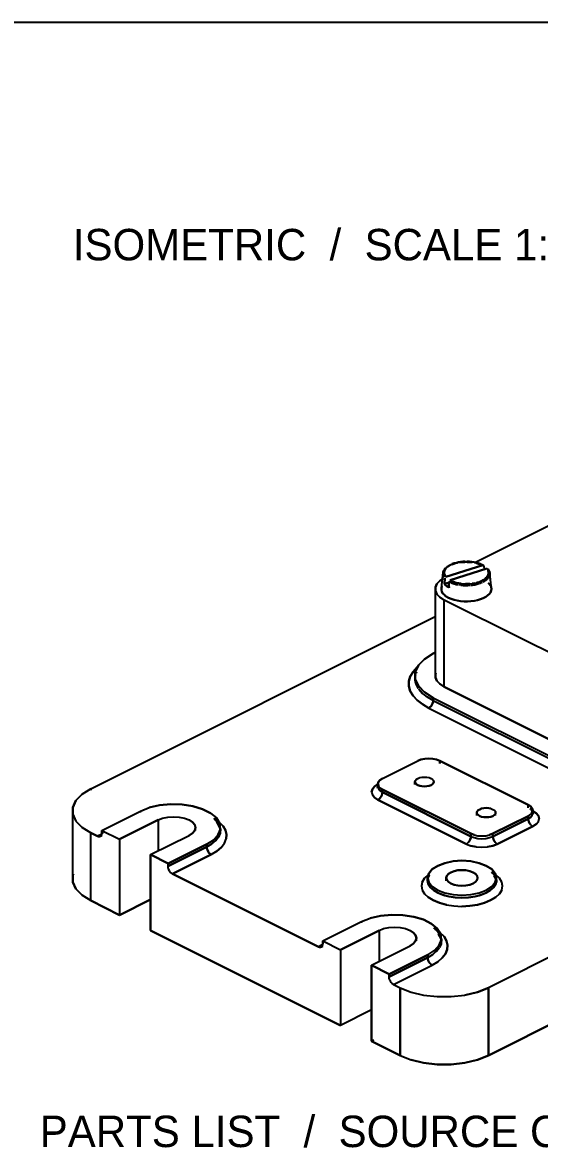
# Model space of a CAD drawing. Header units: millimetres. Extents: x 8 to 862, y 8 to 289.
# Drawn here: x 285.7 to 340.8, y 169.3 to 289.2 of the extents above; entities that cross this region are included whole.
import ezdxf

# ---------------------------------------------------------------- set-up
doc = ezdxf.new("R2010")
doc.units = ezdxf.units.MM
for name, color, linetype in [('BORDER', 7, 'Continuous'), ('NOTES', 7, 'Continuous'), ('OUTLINE', 7, 'Continuous')]:
    doc.layers.add(name, color=color, linetype=linetype)

msp = doc.modelspace()

# ---------------------------------------------------------------- linework, layer by layer
at = {"layer": 'BORDER'}
msp.add_line((412.24, 289.24), (7.76, 289.24), dxfattribs=at)
at = {"layer": 'OUTLINE'}
for p, q in [((333.93, 231.65), (345.56, 237.47)), ((331.47, 231.45), (331.67, 231.52)), ((331.71, 231.58), (331.51, 231.51)), ((331.75, 231.57), (331.55, 231.5)), ((331.55, 231.5), (331.75, 231.57)), ((331.67, 231.52), (331.75, 231.54)), ((331.75, 231.54), (331.67, 231.52)), ((331.93, 231.64), (331.71, 231.58)), ((331.96, 231.63), (331.75, 231.57)), ((331.75, 231.57), (331.96, 231.63)), ((331.75, 231.54), (331.9, 231.58)), ((331.9, 231.58), (331.75, 231.54)), ((331.9, 231.58), (332.06, 231.62)), ((332.06, 231.62), (331.9, 231.58)), ((331.93, 231.64), (332.15, 231.69)), ((332.18, 231.68), (331.96, 231.63)), ((332.39, 231.73), (332.15, 231.69)), ((332.4, 231.71), (332.18, 231.68)), ((332.18, 231.68), (332.4, 231.71)), ((332.63, 231.76), (332.39, 231.73)), ((332.39, 231.68), (332.62, 231.7)), ((332.62, 231.7), (332.39, 231.68)), ((332.64, 231.74), (332.4, 231.71)), ((332.4, 231.71), (332.64, 231.74)), ((332.62, 231.7), (332.74, 231.71)), ((332.74, 231.71), (332.62, 231.7)), ((332.87, 231.77), (332.63, 231.76)), ((332.88, 231.75), (332.64, 231.74)), ((332.64, 231.74), (332.88, 231.75)), ((332.87, 231.71), (332.74, 231.71)), ((332.74, 231.71), (332.87, 231.71)), ((332.87, 231.77), (333.12, 231.77)), ((333.09, 231.71), (332.87, 231.71)), ((332.88, 231.75), (333.12, 231.75)), ((333.12, 231.75), (332.88, 231.75)), ((333.37, 231.76), (333.12, 231.77)), ((333.36, 231.74), (333.12, 231.75)), ((333.12, 231.75), (333.36, 231.74)), ((333.12, 231.71), (333.38, 231.7)), ((333.59, 231.72), (333.36, 231.74)), ((333.36, 231.74), (333.59, 231.72)), ((333.61, 231.74), (333.37, 231.76)), ((333.43, 231.7), (333.63, 231.68)), ((333.63, 231.68), (333.43, 231.7)), ((333.82, 231.68), (333.59, 231.72)), ((333.61, 231.74), (333.85, 231.7)), ((334.04, 231.64), (333.82, 231.68)), ((333.85, 231.7), (334.07, 231.65)), ((334.1, 231.59), (333.87, 231.64)), ((334.26, 231.58), (334.04, 231.64)), ((334.04, 231.64), (334.26, 231.58)), ((334.29, 231.59), (334.07, 231.65)), ((334.1, 231.59), (334.33, 231.53)), ((334.45, 231.51), (334.26, 231.58)), ((334.26, 231.58), (334.45, 231.51)), ((334.49, 231.52), (334.29, 231.59)), ((334.33, 231.53), (334.4, 231.51)), ((334.4, 231.51), (334.33, 231.53)), ((334.45, 231.51), (334.64, 231.44)), ((334.64, 231.44), (334.45, 231.51)), ((334.51, 231.52), (334.7, 231.44)), ((330.36, 228.92), (330.53, 230.58)), ((330.53, 230.54), (330.52, 230.45)), ((330.52, 230.45), (330.53, 230.37)), ((330.56, 230.7), (330.53, 230.58)), ((330.53, 230.58), (330.56, 230.7)), ((330.58, 230.2), (330.53, 230.32)), ((330.57, 230.73), (330.54, 230.6)), ((330.63, 230.85), (330.57, 230.73)), ((330.57, 230.71), (330.63, 230.82)), ((330.63, 230.82), (330.57, 230.71)), ((330.73, 230.99), (330.65, 230.88)), ((330.66, 230.68), (330.65, 230.56)), ((330.65, 230.56), (330.67, 230.43)), ((330.67, 230.43), (330.65, 230.56)), ((330.71, 230.94), (330.66, 230.88)), ((330.66, 230.88), (330.71, 230.94)), ((330.69, 230.79), (330.66, 230.68)), ((330.66, 230.68), (330.69, 230.79)), ((330.67, 230.43), (330.71, 230.32)), ((330.71, 230.32), (330.67, 230.43)), ((330.75, 230.91), (330.69, 230.79)), ((330.69, 230.79), (330.75, 230.91)), ((330.8, 231.04), (330.71, 230.94)), ((330.71, 230.32), (330.77, 230.2)), ((330.73, 230.99), (330.84, 231.11)), ((330.83, 231.02), (330.75, 230.91)), ((330.75, 230.91), (330.83, 231.02)), ((330.82, 231.06), (330.95, 231.17)), ((330.83, 230.12), (334.76, 231.37)), ((334.76, 231.37), (330.83, 230.12)), ((330.94, 231.13), (330.83, 231.02)), ((330.99, 231.23), (330.86, 231.12)), ((331.06, 231.23), (330.94, 231.13)), ((330.94, 231.13), (331.06, 231.23)), ((330.98, 231.19), (331.1, 231.27)), ((331.1, 231.27), (330.98, 231.19)), ((331.14, 231.33), (330.99, 231.23)), ((331.21, 231.33), (331.06, 231.23)), ((331.06, 231.23), (331.21, 231.33)), ((331.14, 231.33), (331.31, 231.42)), ((331.37, 231.42), (331.21, 231.33)), ((331.46, 231.44), (331.28, 231.36)), ((335.21, 231.02), (331.28, 229.77)), ((331.28, 229.77), (335.21, 231.02)), ((331.31, 231.42), (331.5, 231.5)), ((331.55, 231.5), (331.37, 231.42)), ((334.4, 231.51), (334.54, 231.46)), ((334.54, 231.46), (334.4, 231.51)), ((334.54, 231.46), (334.68, 231.4)), ((334.68, 231.4), (334.54, 231.46)), ((334.64, 231.44), (334.76, 231.37)), ((334.7, 231.44), (334.83, 231.37)), ((334.73, 231.38), (334.88, 231.3)), ((334.88, 231.3), (334.73, 231.38)), ((334.88, 231.3), (334.91, 230.87)), ((335.27, 230.94), (335.21, 231.02)), ((335.21, 231.02), (335.27, 230.94)), ((335.27, 230.94), (335.34, 230.82)), ((335.29, 230.23), (335.35, 230.34)), ((335.31, 230.99), (335.38, 230.9)), ((335.4, 230.85), (335.33, 230.95)), ((335.38, 230.38), (335.33, 230.95)), ((335.33, 230.95), (335.4, 230.85)), ((335.34, 230.82), (335.38, 230.7)), ((335.38, 230.7), (335.34, 230.82)), ((335.35, 230.34), (335.38, 230.46)), ((335.38, 230.46), (335.35, 230.34)), ((335.38, 230.7), (335.39, 230.58)), ((335.39, 230.58), (335.38, 230.46)), ((335.38, 230.46), (335.39, 230.58)), ((335.46, 230.76), (335.39, 230.88)), ((335.47, 230.73), (335.42, 230.82)), ((335.42, 230.82), (335.47, 230.73)), ((335.46, 230.76), (335.5, 230.63)), ((335.49, 230.65), (335.47, 230.73)), ((335.47, 230.73), (335.49, 230.65)), ((335.51, 230.61), (335.52, 230.48)), ((335.52, 230.48), (335.51, 230.61)), ((335.51, 230.35), (335.52, 230.48)), ((335.52, 230.48), (335.51, 230.35)), ((335.69, 228.85), (335.52, 230.48)), ((329.87, 229.39), (329.71, 229.02)), ((329.71, 229.02), (329.87, 229.39)), ((330.2, 229.72), (329.87, 229.39)), ((329.87, 229.39), (330.2, 229.72)), ((330.55, 229.94), (330.2, 229.72)), ((330.2, 229.72), (330.55, 229.94)), ((330.41, 229.1), (330.46, 229.19)), ((330.58, 230.19), (330.64, 230.08)), ((330.67, 229.37), (330.72, 229.98)), ((330.72, 229.98), (330.67, 229.37)), ((330.67, 229.37), (331.09, 229.51)), ((331.09, 229.51), (330.67, 229.37)), ((330.77, 229.27), (330.67, 229.37)), ((330.67, 229.37), (330.77, 229.27)), ((330.77, 230.2), (330.83, 230.12)), ((330.83, 230.12), (330.77, 230.2)), ((330.77, 229.27), (330.96, 229.11)), ((330.96, 229.11), (330.77, 229.27)), ((330.96, 229.11), (331.11, 229.02)), ((331.11, 229.02), (330.96, 229.11)), ((331.17, 229.62), (331.11, 229.02)), ((331.11, 229.02), (331.17, 229.62)), ((331.24, 229.59), (331.17, 229.62)), ((331.24, 229.59), (331.31, 229.55)), ((331.31, 229.55), (331.24, 229.59)), ((331.28, 229.77), (331.4, 229.7)), ((331.4, 229.7), (331.28, 229.77)), ((331.31, 229.55), (331.5, 229.47)), ((331.5, 229.47), (331.31, 229.55)), ((331.4, 229.7), (331.59, 229.63)), ((331.72, 229.4), (331.51, 229.47)), ((331.51, 229.47), (331.72, 229.4)), ((331.59, 229.63), (331.79, 229.56)), ((331.79, 229.56), (331.59, 229.63)), ((331.72, 229.4), (331.79, 229.38)), ((331.79, 229.56), (332, 229.5)), ((331.79, 229.38), (331.94, 229.33)), ((331.94, 229.33), (331.79, 229.38)), ((331.94, 229.33), (332.11, 229.3)), ((332.11, 229.3), (331.94, 229.33)), ((332, 229.5), (332.22, 229.45)), ((332.22, 229.45), (332, 229.5)), ((332.42, 229.25), (332.17, 229.29)), ((332.22, 229.45), (332.45, 229.42)), ((332.45, 229.42), (332.22, 229.45)), ((332.44, 229.25), (332.67, 229.22)), ((332.45, 229.42), (332.68, 229.4)), ((332.67, 229.22), (332.78, 229.22)), ((332.68, 229.4), (332.92, 229.39)), ((332.78, 229.22), (332.92, 229.21)), ((332.92, 229.21), (332.78, 229.22)), ((332.92, 229.39), (333.16, 229.39)), ((333.16, 229.39), (332.92, 229.39)), ((332.92, 229.21), (333.13, 229.21)), ((333.13, 229.21), (332.92, 229.21)), ((333.16, 229.39), (333.4, 229.4)), ((333.4, 229.4), (333.16, 229.39)), ((333.42, 229.23), (333.17, 229.21)), ((333.17, 229.21), (333.42, 229.23)), ((333.4, 229.4), (333.64, 229.43)), ((333.48, 229.24), (333.67, 229.26)), ((333.64, 229.43), (333.87, 229.46)), ((333.87, 229.46), (333.64, 229.43)), ((333.81, 229.28), (333.67, 229.26)), ((333.67, 229.26), (333.81, 229.28)), ((333.81, 229.28), (333.91, 229.29)), ((333.91, 229.29), (333.81, 229.28)), ((333.87, 229.46), (334.09, 229.51)), ((333.91, 229.29), (334.14, 229.34)), ((334.14, 229.34), (333.91, 229.29)), ((334.09, 229.51), (334.3, 229.57)), ((334.3, 229.57), (334.09, 229.51)), ((334.37, 229.41), (334.15, 229.35)), ((334.15, 229.35), (334.37, 229.41)), ((334.3, 229.57), (334.49, 229.64)), ((334.44, 229.43), (334.57, 229.48)), ((334.57, 229.48), (334.44, 229.43)), ((334.49, 229.64), (334.67, 229.72)), ((334.67, 229.72), (334.49, 229.64)), ((334.57, 229.48), (334.71, 229.54)), ((334.71, 229.54), (334.57, 229.48)), ((334.67, 229.72), (334.84, 229.81)), ((334.84, 229.81), (334.67, 229.72)), ((334.94, 229.66), (334.76, 229.57)), ((334.84, 229.81), (334.98, 229.9)), ((334.95, 229.67), (335.09, 229.76)), ((335.11, 230.01), (334.98, 229.9)), ((334.98, 229.9), (335.11, 230.01)), ((335.09, 229.76), (335.15, 229.81)), ((335.21, 230.11), (335.11, 230.01)), ((335.15, 229.81), (335.22, 229.87)), ((335.22, 229.87), (335.15, 229.81)), ((335.21, 230.11), (335.29, 230.23)), ((335.29, 230.23), (335.21, 230.11)), ((335.22, 229.87), (335.31, 229.97)), ((335.31, 229.97), (335.22, 229.87)), ((335.42, 230.1), (335.33, 229.98)), ((335.33, 229.98), (335.42, 230.1)), ((335.45, 229.39), (335.36, 229.47)), ((335.36, 229.47), (335.45, 229.39)), ((335.43, 230.13), (335.48, 230.23)), ((335.58, 229.22), (335.45, 229.39)), ((335.45, 229.39), (335.58, 229.22)), ((335.48, 230.23), (335.5, 230.3)), ((335.58, 229.22), (335.66, 229.03)), ((329.71, 229.02), (329.71, 228.65)), ((329.71, 219.79), (329.71, 229.02)), ((329.71, 228.65), (329.87, 228.29)), ((329.87, 228.29), (329.71, 228.65)), ((329.87, 228.29), (330.2, 227.95)), ((330.2, 227.95), (329.87, 228.29)), ((330.2, 227.95), (330.66, 227.66)), ((330.66, 227.66), (330.2, 227.95)), ((330.41, 229.1), (330.36, 228.92)), ((330.36, 228.92), (330.41, 229.1)), ((330.36, 228.92), (330.36, 228.73)), ((330.36, 228.73), (330.36, 228.92)), ((330.42, 228.55), (330.36, 228.73)), ((330.36, 228.73), (330.42, 228.55)), ((330.42, 228.55), (330.52, 228.37)), ((330.52, 228.37), (330.42, 228.55)), ((330.52, 228.37), (330.68, 228.2)), ((330.68, 228.2), (330.52, 228.37)), ((330.68, 228.2), (330.77, 228.12)), ((330.77, 228.12), (330.68, 228.2)), ((330.77, 228.12), (330.88, 228.04)), ((330.88, 228.04), (330.77, 228.12)), ((330.88, 228.04), (331.12, 227.9)), ((331.12, 227.9), (330.88, 228.04)), ((331.26, 229.07), (331.11, 229.02)), ((331.11, 229.02), (331.26, 229.07)), ((335.08, 227.99), (334.82, 227.85)), ((334.82, 227.85), (335.08, 227.99)), ((335.08, 227.99), (335.29, 228.14)), ((335.29, 228.14), (335.08, 227.99)), ((335.47, 228.31), (335.29, 228.14)), ((335.29, 228.14), (335.47, 228.31)), ((335.47, 228.31), (335.59, 228.48)), ((335.59, 228.48), (335.47, 228.31)), ((335.59, 228.48), (335.66, 228.66)), ((335.66, 228.66), (335.59, 228.48)), ((335.69, 228.85), (335.66, 229.03)), ((335.66, 229.03), (335.69, 228.85)), ((335.69, 228.85), (335.66, 228.66)), ((335.66, 228.66), (335.69, 228.85)), ((330.66, 218.42), (330.66, 227.66)), ((332.02, 226.98), (330.66, 227.66)), ((331.4, 227.78), (331.12, 227.9)), ((331.12, 227.9), (331.4, 227.78)), ((331.4, 227.78), (331.71, 227.68)), ((331.71, 227.68), (331.4, 227.78)), ((332.04, 227.6), (331.71, 227.68)), ((331.71, 227.68), (332.04, 227.6)), ((355.41, 215.28), (332.02, 226.98)), ((332.4, 227.54), (332.04, 227.6)), ((332.04, 227.6), (332.4, 227.54)), ((332.4, 227.54), (332.77, 227.51)), ((332.77, 227.51), (332.4, 227.54)), ((333.14, 227.51), (332.77, 227.51)), ((332.77, 227.51), (333.14, 227.51)), ((333.14, 227.51), (333.51, 227.53)), ((333.51, 227.53), (333.14, 227.51)), ((333.51, 227.53), (333.87, 227.57)), ((333.87, 227.57), (333.51, 227.53)), ((334.21, 227.64), (333.87, 227.57)), ((333.87, 227.57), (334.21, 227.64)), ((334.21, 227.64), (334.53, 227.74)), ((334.53, 227.74), (334.21, 227.64)), ((334.82, 227.85), (334.53, 227.74)), ((334.53, 227.74), (334.82, 227.85)), ((292.95, 207.54), (329.68, 225.9)), ((329.49, 221.96), (328.55, 221.37)), ((328.55, 221.37), (329.49, 221.96)), ((329.76, 222.09), (329.49, 221.96)), ((329.49, 221.96), (329.76, 222.09)), ((328.55, 221.37), (327.91, 220.7)), ((327.91, 220.7), (328.55, 221.37)), ((327.03, 219.51), (327.33, 220.01)), ((327.33, 220.01), (327.03, 219.51)), ((327.33, 220.01), (327.76, 220.49)), ((327.76, 220.49), (327.33, 220.01)), ((327.55, 219.55), (327.53, 219.4)), ((327.56, 219.52), (327.53, 219.4)), ((327.55, 219.55), (327.57, 219.97)), ((327.59, 219.68), (327.55, 219.55)), ((327.55, 219.55), (327.59, 219.68)), ((327.55, 219.55), (327.55, 219.07)), ((327.55, 219.07), (327.55, 219.55)), ((327.91, 220.7), (327.57, 219.97)), ((327.57, 219.97), (327.91, 220.7)), ((327.57, 219.97), (327.57, 219.23)), ((327.69, 220.02), (327.65, 219.91)), ((327.65, 219.91), (327.69, 220.02)), ((327.73, 219.97), (327.67, 219.86)), ((327.76, 220.49), (327.88, 220.58)), ((327.88, 220.58), (327.76, 220.49)), ((329.76, 219.91), (329.71, 219.79)), ((329.71, 219.79), (329.71, 219.41)), ((329.71, 219.41), (329.71, 219.79)), ((326.88, 219), (327.03, 219.51)), ((327.03, 219.51), (326.88, 219)), ((326.88, 218.47), (326.88, 219)), ((326.88, 219), (326.88, 218.47)), ((327.03, 217.95), (326.88, 218.47)), ((326.88, 218.47), (327.03, 217.95)), ((327.55, 219.07), (327.59, 218.94)), ((327.59, 218.94), (327.55, 219.07)), ((327.57, 219.23), (327.91, 218.5)), ((327.59, 218.94), (327.69, 218.6)), ((327.69, 218.6), (327.59, 218.94)), ((327.69, 218.6), (327.92, 218.21)), ((327.92, 218.21), (327.69, 218.6)), ((327.91, 218.5), (328.55, 217.83)), ((329.71, 219.41), (329.87, 219.05)), ((329.87, 219.05), (329.71, 219.41)), ((329.87, 219.05), (330.2, 218.71)), ((330.2, 218.71), (329.87, 219.05)), ((330.66, 218.42), (330.2, 218.71)), ((330.2, 218.71), (330.66, 218.42)), ((330.66, 218.42), (343.04, 212.23)), ((343.04, 212.23), (330.66, 218.42)), ((400.2, 218.73), (335.38, 186.32)), ((327.33, 217.45), (327.03, 217.95)), ((327.03, 217.95), (327.33, 217.45)), ((327.76, 216.98), (327.33, 217.45)), ((327.33, 217.45), (327.76, 216.98)), ((327.95, 218.15), (328.35, 217.71)), ((328.35, 217.71), (327.95, 218.15)), ((328.57, 217.54), (328.35, 217.71)), ((329.49, 217.24), (328.55, 217.83)), ((328.55, 217.83), (329.49, 217.24)), ((328.86, 217.31), (328.57, 217.54)), ((329.49, 216.95), (328.86, 217.31)), ((329.49, 216.95), (329.49, 217.24)), ((329.49, 217.24), (329.49, 216.95)), ((329.49, 217.24), (349.46, 207.26)), ((328.33, 216.54), (327.76, 216.98)), ((327.76, 216.98), (328.33, 216.54)), ((329.01, 216.14), (328.33, 216.54)), ((328.33, 216.54), (329.01, 216.14)), ((329.01, 216.14), (329.14, 216.22)), ((329.14, 216.22), (329.01, 216.14)), ((329.01, 216.14), (352.58, 204.36)), ((329.14, 216.22), (329.25, 216.34)), ((329.25, 216.34), (329.14, 216.22)), ((329.25, 216.34), (329.35, 216.48)), ((329.35, 216.48), (329.25, 216.34)), ((329.35, 216.48), (329.42, 216.63)), ((329.42, 216.63), (329.35, 216.48)), ((329.42, 216.63), (329.47, 216.8)), ((329.47, 216.8), (329.42, 216.63)), ((329.47, 216.8), (329.49, 216.95)), ((329.49, 216.95), (353.06, 205.17)), ((400.2, 211.52), (335.38, 179.11)), ((335.38, 179.11), (400.2, 211.52)), ((324.06, 208.64), (327.84, 210.53)), ((328.18, 210.66), (327.84, 210.53)), ((327.84, 210.53), (328.18, 210.66)), ((328.58, 210.74), (328.18, 210.66)), ((328.18, 210.66), (328.58, 210.74)), ((329.01, 210.77), (328.58, 210.74)), ((328.58, 210.74), (329.01, 210.77)), ((329.45, 210.74), (329.01, 210.77)), ((329.01, 210.77), (329.45, 210.74)), ((329.85, 210.66), (329.45, 210.74)), ((329.45, 210.74), (329.85, 210.66)), ((330.19, 210.53), (329.85, 210.66)), ((329.85, 210.66), (330.19, 210.53)), ((330.19, 210.24), (330.19, 210.53)), ((330.19, 210.53), (339.62, 205.81)), ((330.19, 210.53), (330.19, 210.24)), ((339.62, 205.81), (330.19, 210.53)), ((328.04, 208.72), (328.28, 208.77)), ((328.28, 208.77), (328.54, 208.79)), ((328.54, 208.79), (328.8, 208.77)), ((328.8, 208.77), (329.04, 208.72)), ((292.95, 207.54), (292.02, 206.95)), ((292.02, 206.95), (292.95, 207.54)), ((292.95, 207.54), (292.95, 207.39)), ((322.99, 207.49), (323.22, 207.77)), ((323.22, 207.77), (322.99, 207.49)), ((323.22, 207.77), (323.59, 208.01)), ((323.59, 208.01), (323.22, 207.77)), ((323.61, 207.83), (323.55, 207.61)), ((323.55, 207.7), (323.61, 207.83)), ((323.63, 207.81), (323.55, 207.7)), ((323.55, 207.61), (323.58, 207.76)), ((323.63, 208.27), (323.58, 208.05)), ((323.58, 208.05), (323.63, 208.27)), ((323.58, 208.05), (323.63, 207.83)), ((323.58, 207.76), (323.58, 208.05)), ((323.63, 207.98), (323.58, 207.76)), ((323.58, 207.76), (323.63, 207.55)), ((323.8, 208.47), (323.63, 208.27)), ((323.63, 208.27), (323.8, 208.47)), ((323.63, 207.83), (323.8, 207.63)), ((323.63, 207.55), (323.8, 207.34)), ((324.06, 208.64), (323.8, 208.47)), ((323.8, 208.47), (324.06, 208.64)), ((323.8, 207.63), (324.06, 207.46)), ((327.54, 208.29), (327.58, 208.41)), ((327.58, 208.41), (327.54, 208.29)), ((327.58, 208.16), (327.54, 208.29)), ((327.54, 208.29), (327.58, 208.16)), ((327.54, 208), (327.54, 208.29)), ((327.58, 208.41), (327.68, 208.54)), ((327.68, 208.04), (327.58, 208.16)), ((327.58, 208.16), (327.68, 208.04)), ((327.68, 208.54), (327.84, 208.64)), ((327.84, 207.93), (327.68, 208.04)), ((327.68, 208.04), (327.84, 207.93)), ((327.84, 208.64), (328.04, 208.72)), ((328.04, 207.85), (327.84, 207.93)), ((327.84, 207.93), (328.04, 207.85)), ((328.28, 207.8), (328.04, 207.85)), ((328.04, 207.85), (328.28, 207.8)), ((328.54, 207.79), (328.28, 207.8)), ((328.28, 207.8), (328.54, 207.79)), ((328.8, 207.8), (328.54, 207.79)), ((328.54, 207.79), (328.8, 207.8)), ((329.04, 207.85), (328.8, 207.8)), ((328.8, 207.8), (329.04, 207.85)), ((329.04, 208.72), (329.25, 208.64)), ((329.25, 207.93), (329.04, 207.85)), ((329.04, 207.85), (329.25, 207.93)), ((329.25, 208.64), (329.41, 208.54)), ((329.41, 208.04), (329.25, 207.93)), ((329.25, 207.93), (329.41, 208.04)), ((329.41, 208.54), (329.51, 208.41)), ((329.51, 208.16), (329.41, 208.04)), ((329.41, 208.04), (329.51, 208.16)), ((329.51, 208.41), (329.54, 208.29)), ((329.54, 208.29), (329.51, 208.41)), ((329.54, 208.29), (329.51, 208.16)), ((329.51, 208.16), (329.54, 208.29)), ((329.54, 208.14), (329.54, 208.29)), ((292.02, 206.95), (291.37, 206.28)), ((291.37, 206.28), (292.02, 206.95)), ((322.91, 207.18), (322.99, 207.49)), ((322.99, 207.49), (322.91, 207.18)), ((322.91, 207.18), (322.99, 206.88)), ((323.22, 206.6), (322.99, 206.88)), ((322.99, 206.88), (323.22, 206.6)), ((323.59, 206.36), (323.22, 206.6)), ((323.22, 206.6), (323.59, 206.36)), ((323.59, 206.36), (323.72, 206.44)), ((323.72, 206.44), (323.59, 206.36)), ((333.02, 201.64), (323.59, 206.36)), ((323.59, 206.36), (333.02, 201.64)), ((323.72, 206.44), (323.83, 206.56)), ((323.83, 206.56), (323.72, 206.44)), ((323.8, 207.34), (324.06, 207.17)), ((323.83, 206.56), (323.93, 206.7)), ((323.93, 206.7), (323.83, 206.56)), ((323.93, 206.7), (324, 206.85)), ((324, 206.85), (323.93, 206.7)), ((324, 206.85), (324.05, 207.01)), ((324.05, 207.01), (324, 206.85)), ((324.05, 207.01), (324.06, 207.17)), ((324.06, 207.17), (324.05, 207.01)), ((324.06, 207.17), (324.06, 207.46)), ((333.49, 202.75), (324.06, 207.46)), ((324.06, 207.46), (333.49, 202.75)), ((333.49, 202.46), (324.06, 207.17)), ((324.06, 207.17), (333.49, 202.46)), ((291.37, 206.28), (291.04, 205.55)), ((291.04, 205.55), (291.37, 206.28)), ((291.04, 205.55), (291.04, 204.81)), ((291.04, 198.34), (291.04, 205.55)), ((294.13, 203.1), (298.26, 205.16)), ((298.26, 205.16), (299.2, 205.53)), ((298.26, 205.02), (298.26, 205.16)), ((300.3, 205.78), (299.2, 205.53)), ((299.2, 205.53), (300.3, 205.78)), ((301.49, 205.89), (300.3, 205.78)), ((300.3, 205.78), (301.49, 205.89)), ((302.69, 205.85), (301.49, 205.89)), ((301.49, 205.89), (302.69, 205.85)), ((303.84, 205.67), (302.69, 205.85)), ((302.69, 205.85), (303.84, 205.67)), ((304.87, 205.36), (303.84, 205.67)), ((303.84, 205.67), (304.87, 205.36)), ((305.73, 204.94), (304.87, 205.36)), ((304.87, 205.36), (305.73, 204.94)), ((334.18, 205.12), (334.28, 205.24)), ((334.28, 205.24), (334.18, 205.12)), ((334.28, 205.24), (334.44, 205.34)), ((334.44, 205.34), (334.28, 205.24)), ((334.44, 205.34), (334.64, 205.42)), ((334.64, 205.42), (334.44, 205.34)), ((334.64, 205.42), (334.88, 205.47)), ((334.88, 205.47), (334.64, 205.42)), ((334.88, 205.47), (335.14, 205.49)), ((335.14, 205.49), (334.88, 205.47)), ((335.14, 205.49), (335.4, 205.47)), ((335.4, 205.47), (335.14, 205.49)), ((335.4, 205.47), (335.64, 205.42)), ((335.64, 205.42), (335.4, 205.47)), ((335.64, 205.42), (335.85, 205.34)), ((335.85, 205.34), (336.01, 205.24)), ((336.01, 205.24), (336.11, 205.12)), ((339.89, 205.64), (339.62, 205.81)), ((339.62, 205.52), (339.62, 205.81)), ((339.62, 205.81), (339.89, 205.64)), ((339.89, 205.35), (339.8, 205.41)), ((340.05, 205.44), (339.89, 205.64)), ((339.89, 205.64), (340.05, 205.44)), ((340.05, 205.15), (339.89, 205.35)), ((339.96, 205.25), (340.09, 205.18)), ((340.09, 205.18), (339.96, 205.25)), ((339.97, 205.14), (340.09, 205.18)), ((340.09, 205.18), (339.97, 205.14)), ((340.11, 205.22), (340.05, 205.44)), ((340.05, 205.44), (340.11, 205.22)), ((340.05, 205.01), (340.11, 205.22)), ((340.11, 204.93), (340.05, 205.15)), ((340.09, 205.18), (340.46, 204.94)), ((340.46, 204.94), (340.09, 205.18)), ((340.11, 204.93), (340.11, 205.22)), ((291.04, 204.81), (291.37, 204.08)), ((291.37, 204.08), (292.02, 203.41)), ((300.14, 204.22), (296.02, 202.16)), ((296.02, 202.16), (300.14, 204.22)), ((300.14, 204.22), (300.62, 204.41)), ((300.14, 204.22), (300.14, 201.02)), ((300.62, 204.41), (301.19, 204.52)), ((301.19, 204.52), (301.79, 204.56)), ((301.79, 204.56), (302.4, 204.52)), ((302.4, 204.52), (302.96, 204.41)), ((302.96, 204.41), (303.44, 204.22)), ((303.44, 204.22), (303.81, 203.98)), ((303.81, 203.98), (303.44, 204.22)), ((303.81, 203.98), (304.04, 203.7)), ((304.04, 203.7), (303.81, 203.98)), ((305.73, 204.94), (306.35, 204.42)), ((306.09, 204.39), (306.34, 204.13)), ((306.11, 204.36), (306.66, 203.98)), ((306.66, 203.98), (306.11, 204.36)), ((306.34, 204.13), (306.45, 204.02)), ((306.71, 203.84), (306.35, 204.42)), ((306.35, 204.42), (306.71, 203.84)), ((306.53, 203.74), (306.35, 203.93)), ((306.68, 203.62), (306.45, 204.02)), ((306.45, 204.02), (306.68, 203.62)), ((306.66, 203.98), (307.07, 203.56)), ((307.07, 203.56), (306.66, 203.98)), ((334.14, 204.99), (334.18, 205.12)), ((334.18, 204.86), (334.14, 204.99)), ((334.14, 204.99), (334.18, 204.86)), ((334.14, 204.7), (334.14, 204.99)), ((334.28, 204.74), (334.18, 204.86)), ((334.18, 204.86), (334.28, 204.74)), ((334.44, 204.63), (334.28, 204.74)), ((334.28, 204.74), (334.44, 204.63)), ((334.64, 204.55), (334.44, 204.63)), ((334.44, 204.63), (334.64, 204.55)), ((334.88, 204.5), (334.64, 204.55)), ((334.64, 204.55), (334.88, 204.5)), ((335.14, 204.49), (334.88, 204.5)), ((334.88, 204.5), (335.14, 204.49)), ((335.4, 204.5), (335.14, 204.49)), ((335.14, 204.49), (335.4, 204.5)), ((335.64, 204.55), (335.4, 204.5)), ((335.4, 204.5), (335.64, 204.55)), ((335.85, 204.63), (335.64, 204.55)), ((335.64, 204.55), (335.85, 204.63)), ((336.01, 204.74), (335.85, 204.63)), ((335.85, 204.63), (336.01, 204.74)), ((339.62, 204.63), (335.85, 202.75)), ((335.85, 202.75), (339.62, 204.63)), ((339.62, 204.34), (335.85, 202.46)), ((335.85, 202.46), (339.62, 204.34)), ((336.11, 204.86), (336.01, 204.74)), ((336.01, 204.74), (336.11, 204.86)), ((336.11, 205.12), (336.14, 204.99)), ((336.14, 204.99), (336.11, 205.12)), ((336.14, 204.99), (336.11, 204.86)), ((336.11, 204.86), (336.14, 204.99)), ((336.14, 204.7), (336.14, 204.99)), ((339.62, 204.63), (339.89, 204.81)), ((339.62, 204.34), (339.62, 204.63)), ((339.62, 204.63), (339.62, 204.34)), ((339.62, 204.34), (339.89, 204.52)), ((339.64, 204.19), (339.62, 204.34)), ((339.62, 204.34), (339.64, 204.19)), ((339.68, 204.02), (339.64, 204.19)), ((339.64, 204.19), (339.68, 204.02)), ((339.76, 203.87), (339.68, 204.02)), ((339.68, 204.02), (339.76, 203.87)), ((339.89, 204.81), (340.05, 205.01)), ((339.89, 204.52), (340.05, 204.72)), ((340.14, 204.87), (339.96, 205.08)), ((340.06, 204.99), (339.96, 205.08)), ((340.06, 204.99), (339.96, 205.05)), ((340.05, 204.72), (340.11, 204.93)), ((340.13, 204.78), (340.07, 205)), ((340.14, 204.87), (340.07, 205)), ((340.13, 204.78), (340.11, 204.93)), ((340.46, 204.94), (340.7, 204.66)), ((340.7, 204.66), (340.46, 204.94)), ((340.46, 203.77), (340.7, 204.05)), ((340.7, 204.66), (340.78, 204.36)), ((340.78, 204.36), (340.7, 204.66)), ((340.7, 204.05), (340.78, 204.36)), ((292.02, 203.41), (292.95, 202.82)), ((292.95, 202.82), (292.02, 203.41)), ((292.95, 195.61), (292.95, 202.82)), ((293.66, 202.47), (292.95, 202.82)), ((292.95, 202.82), (293.66, 202.47)), ((294.13, 202.81), (294.11, 202.67)), ((294.11, 202.67), (294.13, 202.81)), ((294.13, 203.1), (294.13, 202.81)), ((294.13, 203.1), (296.02, 202.16)), ((294.13, 202.81), (294.13, 203.1)), ((294.13, 202.81), (294.26, 202.88)), ((294.26, 202.88), (294.13, 202.81)), ((303.81, 202.81), (303.44, 202.57)), ((303.44, 202.57), (303.81, 202.81)), ((304.04, 203.09), (303.81, 202.81)), ((303.81, 202.81), (304.04, 203.09)), ((304.04, 203.7), (304.12, 203.39)), ((304.12, 203.39), (304.04, 203.7)), ((304.12, 203.39), (304.04, 203.09)), ((304.04, 203.09), (304.12, 203.39)), ((304.12, 203.09), (304.12, 203.39)), ((306.77, 203.34), (306.53, 203.74)), ((306.56, 202.65), (306.78, 203.24)), ((306.58, 202.39), (306.75, 202.8)), ((306.75, 202.8), (306.58, 202.39)), ((306.79, 203.21), (306.7, 203.56)), ((306.7, 203.56), (306.79, 203.21)), ((306.78, 203.24), (306.71, 203.84)), ((306.79, 203.21), (306.71, 203.84)), ((306.81, 203.06), (306.71, 203.47)), ((306.77, 203.34), (306.71, 203.47)), ((306.75, 202.8), (306.77, 202.96)), ((306.77, 202.96), (306.75, 202.8)), ((306.77, 202.96), (306.79, 203.21)), ((306.79, 203.21), (306.77, 202.96)), ((306.79, 203.21), (306.81, 203.06)), ((307.07, 203.56), (307.34, 203.11)), ((307.34, 203.11), (307.07, 203.56)), ((307.34, 203.11), (307.45, 202.65)), ((307.45, 202.65), (307.34, 203.11)), ((333.49, 202.46), (333.49, 202.75)), ((333.49, 202.75), (333.49, 202.46)), ((333.49, 202.75), (333.84, 202.61)), ((333.84, 202.61), (333.49, 202.75)), ((335.5, 202.61), (335.85, 202.75)), ((335.85, 202.75), (335.5, 202.61)), ((335.85, 202.46), (335.85, 202.75)), ((340.09, 203.53), (336.32, 201.64)), ((336.32, 201.64), (340.09, 203.53)), ((339.86, 203.73), (339.76, 203.87)), ((339.76, 203.87), (339.86, 203.73)), ((339.97, 203.61), (339.86, 203.73)), ((339.86, 203.73), (339.97, 203.61)), ((340.09, 203.53), (339.97, 203.61)), ((339.97, 203.61), (340.09, 203.53)), ((340.46, 203.77), (340.09, 203.53)), ((340.09, 203.53), (340.46, 203.77)), ((293.66, 202.47), (294.06, 202.67)), ((294.06, 202.67), (293.66, 202.47)), ((293.78, 202.43), (293.66, 202.47)), ((293.66, 202.47), (293.78, 202.43)), ((293.9, 202.43), (293.78, 202.43)), ((293.78, 202.43), (293.9, 202.43)), ((293.99, 202.47), (293.9, 202.43)), ((293.9, 202.43), (293.99, 202.47)), ((294.07, 202.55), (293.99, 202.47)), ((293.99, 202.47), (294.07, 202.55)), ((293.99, 202.47), (294.12, 202.54)), ((294.11, 202.67), (294.07, 202.55)), ((294.07, 202.55), (294.11, 202.67)), ((296.02, 202.16), (296.02, 194.07)), ((299.32, 200.51), (303.44, 202.57)), ((305.33, 201.63), (301.2, 199.57)), ((301.2, 199.57), (305.33, 201.63)), ((305.33, 201.63), (306.07, 202.1)), ((305.33, 201.34), (305.86, 201.65)), ((305.33, 201.34), (305.33, 201.63)), ((305.33, 201.63), (305.33, 201.34)), ((305.86, 201.65), (306.06, 201.82)), ((306.06, 201.82), (306.28, 202.01)), ((306.07, 202.1), (306.56, 202.65)), ((306.28, 202.01), (306.56, 202.36)), ((306.56, 202.36), (306.28, 202.01)), ((306.88, 201.29), (307.22, 201.72)), ((307.22, 201.72), (307.41, 202.18)), ((307.45, 202.65), (307.41, 202.18)), ((307.41, 202.18), (307.45, 202.65)), ((333.14, 201.73), (333.02, 201.64)), ((333.02, 201.64), (333.14, 201.73)), ((333.02, 201.64), (333.5, 201.46)), ((333.26, 201.84), (333.14, 201.73)), ((333.14, 201.73), (333.26, 201.84)), ((333.35, 201.98), (333.26, 201.84)), ((333.26, 201.84), (333.35, 201.98)), ((333.43, 202.14), (333.35, 201.98)), ((333.35, 201.98), (333.43, 202.14)), ((333.48, 202.3), (333.43, 202.14)), ((333.43, 202.14), (333.48, 202.3)), ((333.49, 202.46), (333.48, 202.3)), ((333.48, 202.3), (333.49, 202.46)), ((333.49, 202.46), (333.84, 202.33)), ((333.84, 202.61), (334.24, 202.53)), ((333.84, 202.33), (334.24, 202.24)), ((334.24, 202.53), (334.67, 202.5)), ((334.24, 202.24), (334.67, 202.21)), ((334.67, 202.5), (335.1, 202.53)), ((334.67, 202.21), (335.1, 202.24)), ((335.1, 202.53), (335.5, 202.61)), ((335.1, 202.24), (335.5, 202.33)), ((335.5, 202.33), (335.85, 202.46)), ((336.32, 201.64), (335.84, 201.46)), ((335.84, 201.46), (336.32, 201.64)), ((335.87, 202.3), (335.85, 202.46)), ((335.85, 202.46), (335.87, 202.3)), ((335.91, 202.14), (335.87, 202.3)), ((335.87, 202.3), (335.91, 202.14)), ((335.99, 201.98), (335.91, 202.14)), ((335.91, 202.14), (335.99, 201.98)), ((336.08, 201.84), (335.99, 201.98)), ((335.99, 201.98), (336.08, 201.84)), ((336.2, 201.73), (336.08, 201.84)), ((336.08, 201.84), (336.2, 201.73)), ((336.32, 201.64), (336.2, 201.73)), ((336.2, 201.73), (336.32, 201.64)), ((301.2, 199.57), (299.32, 200.51)), ((299.32, 192.42), (299.32, 200.51)), ((299.32, 200.51), (299.32, 192.42)), ((299.32, 200.51), (301.2, 199.57)), ((305.33, 201.34), (301.2, 199.28)), ((301.2, 199.28), (305.33, 201.34)), ((305.8, 200.53), (301.67, 198.46)), ((301.67, 198.46), (305.8, 200.53)), ((305.33, 201.34), (305.34, 201.18)), ((305.34, 201.18), (305.33, 201.34)), ((305.34, 201.18), (305.39, 201.02)), ((305.39, 201.02), (305.34, 201.18)), ((305.39, 201.02), (305.46, 200.86)), ((305.46, 200.86), (305.39, 201.02)), ((305.46, 200.86), (305.56, 200.72)), ((305.56, 200.72), (305.46, 200.86)), ((305.56, 200.72), (305.68, 200.61)), ((305.68, 200.61), (305.56, 200.72)), ((305.68, 200.61), (305.8, 200.53)), ((305.8, 200.53), (305.68, 200.61)), ((306.4, 200.88), (305.8, 200.53)), ((305.8, 200.53), (306.4, 200.88)), ((306.88, 201.29), (306.4, 200.88)), ((306.4, 200.88), (306.88, 201.29)), ((334.07, 201.34), (333.5, 201.46)), ((333.5, 201.46), (334.07, 201.34)), ((334.07, 201.34), (334.67, 201.3)), ((334.67, 201.3), (335.27, 201.34)), ((335.84, 201.46), (335.27, 201.34)), ((335.27, 201.34), (335.84, 201.46)), ((301.2, 199.28), (301.2, 199.57)), ((301.22, 199.12), (301.2, 199.28)), ((329.96, 199.33), (329.37, 198.95)), ((329.37, 198.95), (329.96, 199.33)), ((330.72, 199.62), (329.96, 199.33)), ((329.96, 199.33), (330.72, 199.62)), ((331.6, 199.8), (330.72, 199.62)), ((330.72, 199.62), (331.6, 199.8)), ((332.55, 199.87), (331.6, 199.8)), ((331.6, 199.8), (332.55, 199.87)), ((333.5, 199.8), (332.55, 199.87)), ((332.55, 199.87), (333.5, 199.8)), ((334.38, 199.62), (333.5, 199.8)), ((333.5, 199.8), (334.38, 199.62)), ((335.14, 199.33), (334.38, 199.62)), ((334.38, 199.62), (335.14, 199.33)), ((335.72, 198.95), (335.14, 199.33)), ((335.14, 199.33), (335.72, 198.95)), ((291.1, 198.46), (291.04, 198.34)), ((291.04, 198.34), (291.1, 198.46)), ((291.04, 198.34), (291.04, 197.59)), ((291.04, 197.59), (291.04, 198.34)), ((301.26, 198.96), (301.22, 199.12)), ((301.34, 198.8), (301.26, 198.96)), ((301.44, 198.66), (301.34, 198.8)), ((301.55, 198.54), (301.44, 198.66)), ((301.67, 198.46), (301.55, 198.54)), ((317.23, 190.68), (301.67, 198.46)), ((301.67, 198.46), (317.23, 190.68)), ((328.3, 197.59), (328.55, 198)), ((328.55, 198), (328.3, 197.59)), ((328.95, 198.37), (328.55, 198)), ((328.93, 197.95), (328.86, 197.59)), ((328.87, 197.82), (328.93, 197.95)), ((328.94, 197.94), (328.87, 197.82)), ((329.01, 198.51), (328.88, 198.03)), ((328.88, 198.03), (329.01, 198.51)), ((328.95, 198.1), (328.88, 197.74)), ((328.88, 197.74), (328.95, 198.1)), ((328.88, 198.03), (329.01, 197.56)), ((328.88, 197.74), (328.88, 198.03)), ((329.05, 198.44), (328.95, 198.37)), ((329.02, 198.22), (328.95, 198.1)), ((328.95, 198.1), (329.02, 198.22)), ((329.37, 198.95), (329.01, 198.51)), ((329.01, 198.51), (329.37, 198.95)), ((329.09, 198.33), (329.02, 198.22)), ((329.02, 198.22), (329.09, 198.33)), ((330.88, 198.03), (330.94, 198.25)), ((330.94, 198.25), (330.88, 198.03)), ((330.94, 197.82), (330.88, 198.03)), ((330.88, 198.03), (330.94, 197.82)), ((330.88, 197.73), (330.88, 198.03)), ((330.94, 198.25), (331.11, 198.45)), ((331.11, 198.45), (330.94, 198.25)), ((331.11, 198.45), (331.37, 198.62)), ((331.37, 198.62), (331.11, 198.45)), ((331.37, 198.62), (331.72, 198.75)), ((331.72, 198.75), (331.37, 198.62)), ((331.72, 198.75), (332.12, 198.84)), ((332.12, 198.84), (331.72, 198.75)), ((332.12, 198.84), (332.55, 198.87)), ((332.55, 198.87), (332.12, 198.84)), ((332.55, 198.87), (332.98, 198.84)), ((332.98, 198.84), (332.55, 198.87)), ((332.98, 198.84), (333.38, 198.75)), ((333.38, 198.75), (332.98, 198.84)), ((333.38, 198.75), (333.73, 198.62)), ((333.73, 198.62), (333.38, 198.75)), ((333.73, 198.62), (333.99, 198.45)), ((333.99, 198.45), (333.73, 198.62)), ((333.99, 198.45), (334.16, 198.25)), ((334.16, 198.25), (333.99, 198.45)), ((334.16, 198.25), (334.22, 198.03)), ((334.22, 198.03), (334.16, 198.25)), ((334.22, 198.03), (334.16, 197.82)), ((334.16, 197.82), (334.22, 198.03)), ((334.22, 197.88), (334.22, 198.03)), ((335.94, 198.44), (335.71, 198.66)), ((335.71, 198.66), (335.94, 198.44)), ((336.09, 198.51), (335.72, 198.95)), ((335.72, 198.95), (336.09, 198.51)), ((335.72, 198.63), (336.15, 198.37)), ((336.15, 198.37), (335.72, 198.63)), ((336.08, 198.22), (335.94, 198.44)), ((335.94, 198.44), (336.08, 198.22)), ((336.12, 198.08), (335.94, 198.24)), ((336.23, 197.82), (336.02, 198.17)), ((336.12, 198.08), (336.02, 198.17)), ((336.15, 198.1), (336.08, 198.22)), ((336.08, 198.22), (336.15, 198.1)), ((336.22, 198.03), (336.09, 198.51)), ((336.09, 198.51), (336.22, 198.03)), ((336.09, 197.56), (336.22, 198.03)), ((336.55, 198), (336.15, 198.37)), ((336.22, 197.74), (336.15, 198.1)), ((336.15, 198.1), (336.22, 197.74)), ((336.24, 197.59), (336.17, 197.95)), ((336.23, 197.82), (336.17, 197.95)), ((336.22, 197.74), (336.22, 198.03)), ((336.8, 197.59), (336.55, 198)), ((291.04, 197.59), (291.37, 196.86)), ((291.37, 196.86), (291.04, 197.59)), ((291.37, 196.86), (292.02, 196.19)), ((292.02, 196.19), (291.37, 196.86)), ((328.3, 197.59), (328.22, 197.17)), ((328.22, 197.17), (328.3, 196.74)), ((328.3, 196.74), (328.55, 196.34)), ((328.88, 197.74), (328.86, 197.59)), ((328.88, 197.74), (328.95, 197.39)), ((328.95, 197.39), (328.88, 197.74)), ((328.95, 197.39), (329.02, 197.27)), ((329.02, 197.27), (328.95, 197.39)), ((329.01, 197.56), (329.37, 197.12)), ((329.02, 197.27), (329.16, 197.04)), ((329.16, 197.04), (329.02, 197.27)), ((329.16, 197.04), (329.39, 196.83)), ((329.39, 196.83), (329.16, 197.04)), ((329.37, 197.12), (329.96, 196.74)), ((329.39, 196.83), (329.5, 196.73)), ((329.5, 196.73), (329.39, 196.83)), ((329.5, 196.73), (329.96, 196.45)), ((329.96, 196.45), (329.5, 196.73)), ((329.96, 196.74), (330.72, 196.45)), ((331.11, 197.62), (330.94, 197.82)), ((330.94, 197.82), (331.11, 197.62)), ((331.37, 197.44), (331.11, 197.62)), ((331.11, 197.62), (331.37, 197.44)), ((331.72, 197.31), (331.37, 197.44)), ((331.37, 197.44), (331.72, 197.31)), ((332.12, 197.23), (331.72, 197.31)), ((331.72, 197.31), (332.12, 197.23)), ((332.55, 197.2), (332.12, 197.23)), ((332.12, 197.23), (332.55, 197.2)), ((332.98, 197.23), (332.55, 197.2)), ((332.55, 197.2), (332.98, 197.23)), ((333.38, 197.31), (332.98, 197.23)), ((332.98, 197.23), (333.38, 197.31)), ((333.73, 197.44), (333.38, 197.31)), ((333.38, 197.31), (333.73, 197.44)), ((333.99, 197.62), (333.73, 197.44)), ((333.73, 197.44), (333.99, 197.62)), ((334.16, 197.82), (333.99, 197.62)), ((333.99, 197.62), (334.16, 197.82)), ((334.38, 196.45), (335.14, 196.74)), ((335.14, 196.74), (335.72, 197.12)), ((335.14, 196.45), (335.6, 196.73)), ((335.6, 196.73), (335.14, 196.45)), ((335.6, 196.73), (335.71, 196.83)), ((335.71, 196.83), (335.6, 196.73)), ((335.71, 196.83), (335.94, 197.04)), ((335.94, 197.04), (335.71, 196.83)), ((335.72, 197.12), (336.09, 197.56)), ((335.94, 197.04), (336.08, 197.27)), ((336.08, 197.27), (335.94, 197.04)), ((336.08, 197.27), (336.15, 197.39)), ((336.15, 197.39), (336.08, 197.27)), ((336.15, 197.39), (336.22, 197.74)), ((336.22, 197.74), (336.15, 197.39)), ((336.22, 197.74), (336.24, 197.59)), ((336.8, 196.74), (336.55, 196.34)), ((336.55, 196.34), (336.8, 196.74)), ((336.88, 197.17), (336.8, 197.59)), ((336.8, 196.74), (336.88, 197.17)), ((292.02, 196.19), (292.95, 195.61)), ((292.95, 195.61), (292.02, 196.19)), ((296.02, 194.07), (292.95, 195.61)), ((292.95, 195.61), (296.02, 194.07)), ((296.02, 194.07), (299.34, 195.74)), ((299.34, 195.74), (296.02, 194.07)), ((328.55, 196.34), (328.95, 195.96)), ((329.49, 195.64), (328.95, 195.96)), ((328.95, 195.96), (329.49, 195.64)), ((330.14, 195.37), (329.49, 195.64)), ((329.49, 195.64), (330.14, 195.37)), ((329.96, 196.45), (330.51, 196.22)), ((330.51, 196.22), (329.96, 196.45)), ((330.51, 196.22), (330.72, 196.16)), ((330.72, 196.16), (330.51, 196.22)), ((330.72, 196.45), (331.6, 196.26)), ((330.72, 196.16), (331.15, 196.05)), ((331.15, 196.05), (330.72, 196.16)), ((331.15, 196.05), (331.61, 195.98)), ((331.61, 195.98), (331.15, 196.05)), ((331.6, 196.26), (332.55, 196.2)), ((331.61, 195.98), (331.83, 195.95)), ((331.83, 195.95), (331.61, 195.98)), ((331.83, 195.95), (332.55, 195.91)), ((332.55, 195.91), (331.83, 195.95)), ((332.55, 196.2), (333.5, 196.26)), ((332.55, 195.91), (333.26, 195.95)), ((333.26, 195.95), (332.55, 195.91)), ((333.26, 195.95), (333.49, 195.98)), ((333.49, 195.98), (333.26, 195.95)), ((333.49, 195.98), (333.95, 196.05)), ((333.95, 196.05), (333.49, 195.98)), ((333.5, 196.26), (334.38, 196.45)), ((333.95, 196.05), (334.37, 196.16)), ((334.37, 196.16), (333.95, 196.05)), ((334.37, 196.16), (334.59, 196.22)), ((334.59, 196.22), (334.37, 196.16)), ((334.59, 196.22), (335.14, 196.45)), ((335.14, 196.45), (334.59, 196.22)), ((335.61, 195.64), (334.96, 195.37)), ((334.96, 195.37), (335.61, 195.64)), ((336.15, 195.96), (335.61, 195.64)), ((335.61, 195.64), (336.15, 195.96)), ((336.55, 196.34), (336.15, 195.96)), ((336.15, 195.96), (336.55, 196.34)), ((330.89, 195.16), (330.14, 195.37)), ((330.14, 195.37), (330.89, 195.16)), ((330.89, 195.16), (331.7, 195.04)), ((331.7, 195.04), (332.55, 195)), ((333.39, 195.04), (332.55, 195)), ((332.55, 195), (333.39, 195.04)), ((334.21, 195.16), (333.39, 195.04)), ((333.39, 195.04), (334.21, 195.16)), ((334.96, 195.37), (334.21, 195.16)), ((334.21, 195.16), (334.96, 195.37)), ((317.7, 191.32), (321.83, 193.38)), ((321.83, 193.38), (322.77, 193.75)), ((321.83, 193.23), (321.83, 193.38)), ((323.87, 194), (322.77, 193.75)), ((322.77, 193.75), (323.87, 194)), ((325.06, 194.1), (323.87, 194)), ((323.87, 194), (325.06, 194.1)), ((326.26, 194.07), (325.06, 194.1)), ((325.06, 194.1), (326.26, 194.07)), ((327.41, 193.89), (326.26, 194.07)), ((326.26, 194.07), (327.41, 193.89)), ((328.45, 193.58), (327.41, 193.89)), ((327.41, 193.89), (328.45, 193.58)), ((329.3, 193.15), (328.45, 193.58)), ((328.45, 193.58), (329.3, 193.15)), ((329.3, 193.15), (329.92, 192.64)), ((329.92, 192.64), (329.3, 193.15)), ((299.45, 192.49), (299.32, 192.42)), ((299.32, 192.42), (299.45, 192.49)), ((319.59, 182.29), (299.32, 192.42)), ((299.32, 192.42), (319.59, 182.29)), ((323.71, 192.43), (319.59, 190.37)), ((319.59, 190.37), (323.71, 192.43)), ((323.71, 192.43), (324.19, 192.62)), ((323.71, 192.43), (323.71, 189.08)), ((324.19, 192.62), (324.76, 192.74)), ((324.76, 192.74), (325.36, 192.78)), ((325.36, 192.78), (325.96, 192.74)), ((325.96, 192.74), (326.53, 192.62)), ((326.53, 192.62), (327.01, 192.43)), ((327.01, 192.43), (327.38, 192.19)), ((327.38, 192.19), (327.01, 192.43)), ((327.38, 192.19), (327.61, 191.91)), ((327.61, 191.91), (327.38, 192.19)), ((329.53, 192.69), (329.66, 192.6)), ((329.66, 192.6), (329.91, 192.34)), ((329.69, 192.58), (330.23, 192.19)), ((330.23, 192.19), (329.69, 192.58)), ((329.91, 192.34), (330.02, 192.23)), ((330.28, 192.06), (329.92, 192.64)), ((329.92, 192.64), (330.28, 192.06)), ((330.1, 191.96), (330.01, 192.05)), ((330.25, 191.84), (330.02, 192.23)), ((330.02, 192.23), (330.25, 191.84)), ((330.34, 191.55), (330.1, 191.96)), ((330.23, 192.19), (330.64, 191.77)), ((330.64, 191.77), (330.23, 192.19)), ((330.35, 191.46), (330.28, 192.06)), ((330.36, 191.42), (330.28, 192.06)), ((317.23, 190.68), (317.76, 190.95)), ((317.76, 190.95), (317.23, 190.68)), ((317.64, 190.77), (317.56, 190.69)), ((317.56, 190.69), (317.64, 190.77)), ((317.56, 190.69), (317.7, 190.75)), ((317.68, 190.88), (317.64, 190.77)), ((317.64, 190.77), (317.68, 190.88)), ((317.7, 191.03), (317.68, 190.88)), ((317.68, 190.88), (317.7, 191.03)), ((317.7, 191.32), (317.7, 191.03)), ((317.7, 191.32), (319.59, 190.37)), ((317.7, 191.03), (317.7, 191.32)), ((322.89, 188.72), (327.01, 190.79)), ((327.38, 191.03), (327.01, 190.79)), ((327.01, 190.79), (327.38, 191.03)), ((327.61, 191.31), (327.38, 191.03)), ((327.38, 191.03), (327.61, 191.31)), ((327.61, 191.91), (327.69, 191.61)), ((327.69, 191.61), (327.61, 191.91)), ((327.69, 191.61), (327.61, 191.31)), ((327.61, 191.31), (327.69, 191.61)), ((327.69, 191.31), (327.69, 191.61)), ((329.64, 190.32), (330.13, 190.87)), ((330.13, 190.87), (330.35, 191.46)), ((330.15, 190.61), (330.32, 191.01)), ((330.32, 191.01), (330.15, 190.61)), ((330.36, 191.42), (330.27, 191.77)), ((330.27, 191.77), (330.36, 191.42)), ((330.38, 191.27), (330.28, 191.69)), ((330.34, 191.55), (330.28, 191.69)), ((330.32, 191.01), (330.34, 191.17)), ((330.34, 191.17), (330.32, 191.01)), ((330.34, 191.17), (330.36, 191.42)), ((330.36, 191.42), (330.34, 191.17)), ((330.36, 191.42), (330.38, 191.27)), ((330.64, 191.77), (330.91, 191.33)), ((330.91, 191.33), (330.64, 191.77)), ((330.91, 191.33), (331.02, 190.86)), ((331.02, 190.86), (330.91, 191.33)), ((331.02, 190.86), (330.98, 190.39)), ((330.98, 190.39), (331.02, 190.86)), ((317.35, 190.64), (317.23, 190.68)), ((317.23, 190.68), (317.35, 190.64)), ((317.46, 190.64), (317.35, 190.64)), ((317.35, 190.64), (317.46, 190.64)), ((317.56, 190.69), (317.46, 190.64)), ((317.46, 190.64), (317.56, 190.69)), ((319.59, 190.37), (319.59, 182.29)), ((328.9, 189.84), (324.77, 187.78)), ((324.77, 187.78), (328.9, 189.84)), ((328.9, 189.55), (324.77, 187.49)), ((324.77, 187.49), (328.9, 189.55)), ((328.9, 189.84), (329.64, 190.32)), ((328.9, 189.55), (329.43, 189.87)), ((328.9, 189.55), (328.9, 189.84)), ((328.9, 189.84), (328.9, 189.55)), ((328.9, 189.55), (328.91, 189.4)), ((328.91, 189.4), (328.9, 189.55)), ((329.43, 189.87), (329.62, 190.03)), ((329.62, 190.03), (329.85, 190.22)), ((329.85, 190.22), (330.13, 190.58)), ((330.13, 190.58), (329.85, 190.22)), ((330.79, 189.93), (330.45, 189.5)), ((330.45, 189.5), (330.79, 189.93)), ((330.98, 190.39), (330.79, 189.93)), ((330.79, 189.93), (330.98, 190.39)), ((324.77, 187.78), (322.89, 188.72)), ((322.89, 180.64), (322.89, 188.72)), ((322.89, 188.72), (322.89, 180.64)), ((322.89, 188.72), (324.77, 187.78)), ((325.24, 186.68), (329.37, 188.74)), ((328.91, 189.4), (328.96, 189.23)), ((328.96, 189.23), (328.91, 189.4)), ((328.96, 189.23), (329.03, 189.08)), ((329.03, 189.08), (328.96, 189.23)), ((329.03, 189.08), (329.13, 188.94)), ((329.13, 188.94), (329.03, 189.08)), ((329.13, 188.94), (329.24, 188.82)), ((329.24, 188.82), (329.13, 188.94)), ((329.24, 188.82), (329.37, 188.74)), ((329.37, 188.74), (329.24, 188.82)), ((329.97, 189.1), (329.37, 188.74)), ((329.37, 188.74), (329.97, 189.1)), ((330.45, 189.5), (329.97, 189.1)), ((329.97, 189.1), (330.45, 189.5)), ((324.77, 187.49), (324.77, 187.78)), ((324.79, 187.33), (324.77, 187.49)), ((324.83, 187.17), (324.79, 187.33)), ((324.91, 187.01), (324.83, 187.17)), ((325.01, 186.87), (324.91, 187.01)), ((325.12, 186.76), (325.01, 186.87)), ((325.12, 186.76), (325.24, 186.68)), ((325.24, 186.68), (325.12, 186.76)), ((325.24, 186.68), (325.95, 186.32)), ((325.95, 179.11), (325.95, 186.32)), ((325.95, 186.32), (325.95, 179.11)), ((325.95, 186.32), (327.12, 185.86)), ((334.21, 185.86), (335.38, 186.32)), ((335.38, 186.32), (334.21, 185.86)), ((335.38, 179.11), (335.38, 186.32)), ((335.38, 186.32), (335.38, 179.11)), ((327.12, 185.86), (328.46, 185.54)), ((328.46, 185.54), (329.92, 185.37)), ((329.92, 185.37), (331.41, 185.37)), ((331.41, 185.37), (332.87, 185.54)), ((332.87, 185.54), (334.21, 185.86)), ((334.21, 185.86), (332.87, 185.54)), ((322.91, 183.95), (319.59, 182.29)), ((322.89, 180.64), (323.15, 180.77)), ((322.89, 180.64), (325.95, 179.11)), ((325.95, 179.11), (322.89, 180.64)), ((325.95, 179.11), (327.12, 178.64)), ((334.21, 178.64), (335.38, 179.11)), ((335.38, 179.11), (334.21, 178.64)), ((327.12, 178.64), (328.46, 178.32)), ((328.46, 178.32), (327.12, 178.64)), ((328.46, 178.32), (329.92, 178.15)), ((329.92, 178.15), (328.46, 178.32)), ((329.92, 178.15), (331.41, 178.15)), ((331.41, 178.15), (329.92, 178.15)), ((331.41, 178.15), (332.87, 178.32)), ((332.87, 178.32), (331.41, 178.15)), ((332.87, 178.32), (334.21, 178.64)), ((334.21, 178.64), (332.87, 178.32))]:
    msp.add_line(p, q, dxfattribs=at)

# ---------------------------------------------------------------- texts
at = {"layer": 'NOTES'}
for s, p in [('ISOMETRIC  /  SCALE 1:3', (291.04, 263.88)), ('PARTS LIST  /  SOURCE CONFIGURATION', (287.51, 169.33))]:
    msp.add_text(s, height=3.3514, dxfattribs=at).set_placement(p)

doc.saveas('drawing.dxf')
